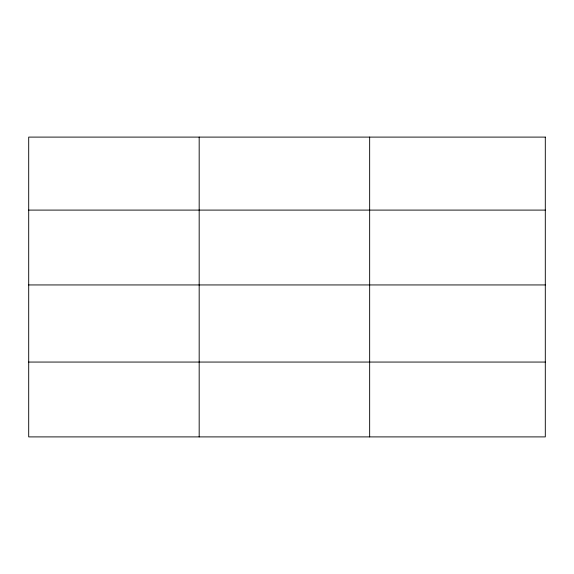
<?xml version="1.0" encoding="UTF-8"?>
<svg xmlns="http://www.w3.org/2000/svg" width="574" height="574" viewBox="0 0 574 574"><rect width="100%" height="100%" fill="white"/><g stroke="black" fill="none" stroke-linecap="round" stroke-linejoin="round"><path stroke-width="0.86" d="M28.7 210.098L545.3 210.098M28.7 284.941L545.3 284.941M28.7 362.058L545.3 362.058M369.656 137.1L369.656 436.9M199.178 137.1L199.178 436.9M545.3 137.1L28.7 137.1L28.7 436.9L545.3 436.9L545.3 137.1"/></g></svg>
